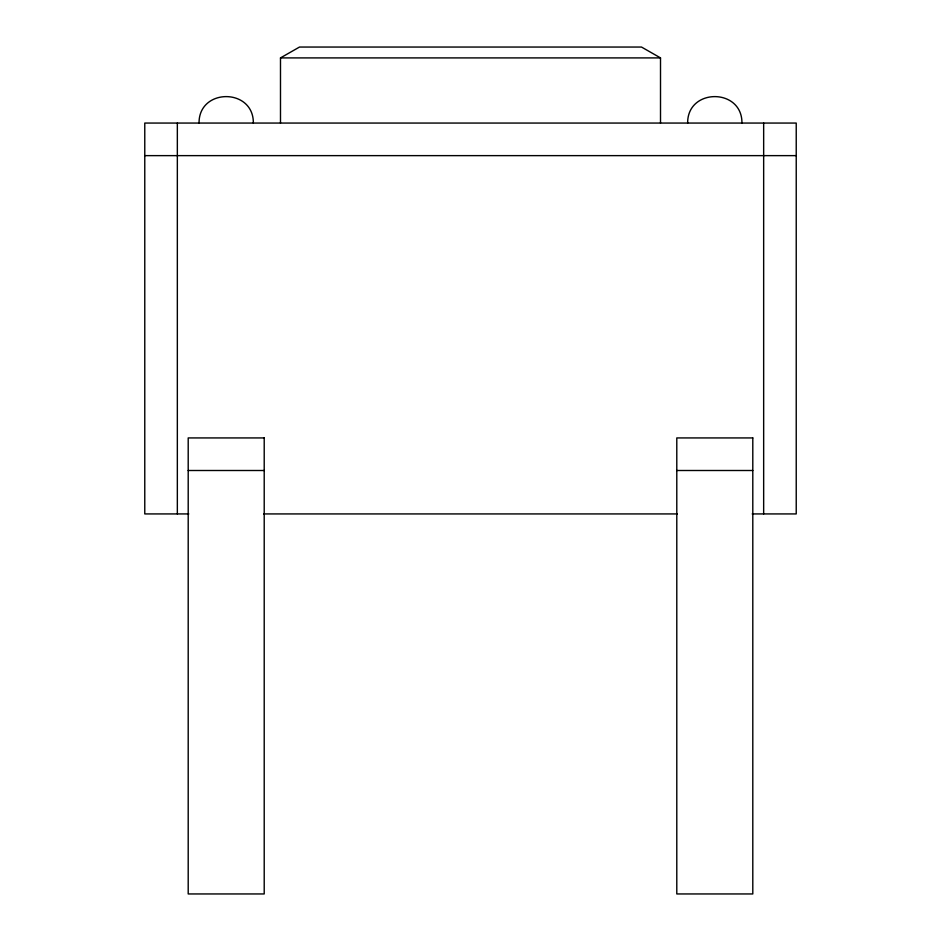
<?xml version="1.0" encoding="UTF-8"?>
<svg xmlns="http://www.w3.org/2000/svg" width="941" height="941" viewBox="0 0 941 941"><rect width="100%" height="100%" fill="white"/><g stroke="black" fill="none" stroke-linecap="round" stroke-linejoin="round"><path stroke-width="1.41" d="M199.057 123.059C198.704 87.807 253.705 87.807 253.341 123.059M687.659 123.059C687.295 87.807 742.296 87.807 741.943 123.059M280.489 123.059L280.489 57.907L299.497 47.05L641.503 47.05L660.511 57.907L660.511 123.059M280.489 57.907L660.511 57.907M144.773 155.63L796.227 155.63M188.2 470.5L264.209 470.5M676.791 470.5L752.8 470.5M188.788 513.927L144.773 513.927L144.773 123.059L796.227 123.059L796.227 513.927L752.212 513.927M263.621 513.927L677.379 513.927M763.657 123.059L763.657 513.927M177.343 123.059L177.343 513.927M264.209 437.93L188.2 437.93L188.2 893.95L264.209 893.95L264.209 437.93M752.8 437.93L676.791 437.93L676.791 893.95L752.8 893.95L752.8 437.93"/></g></svg>
